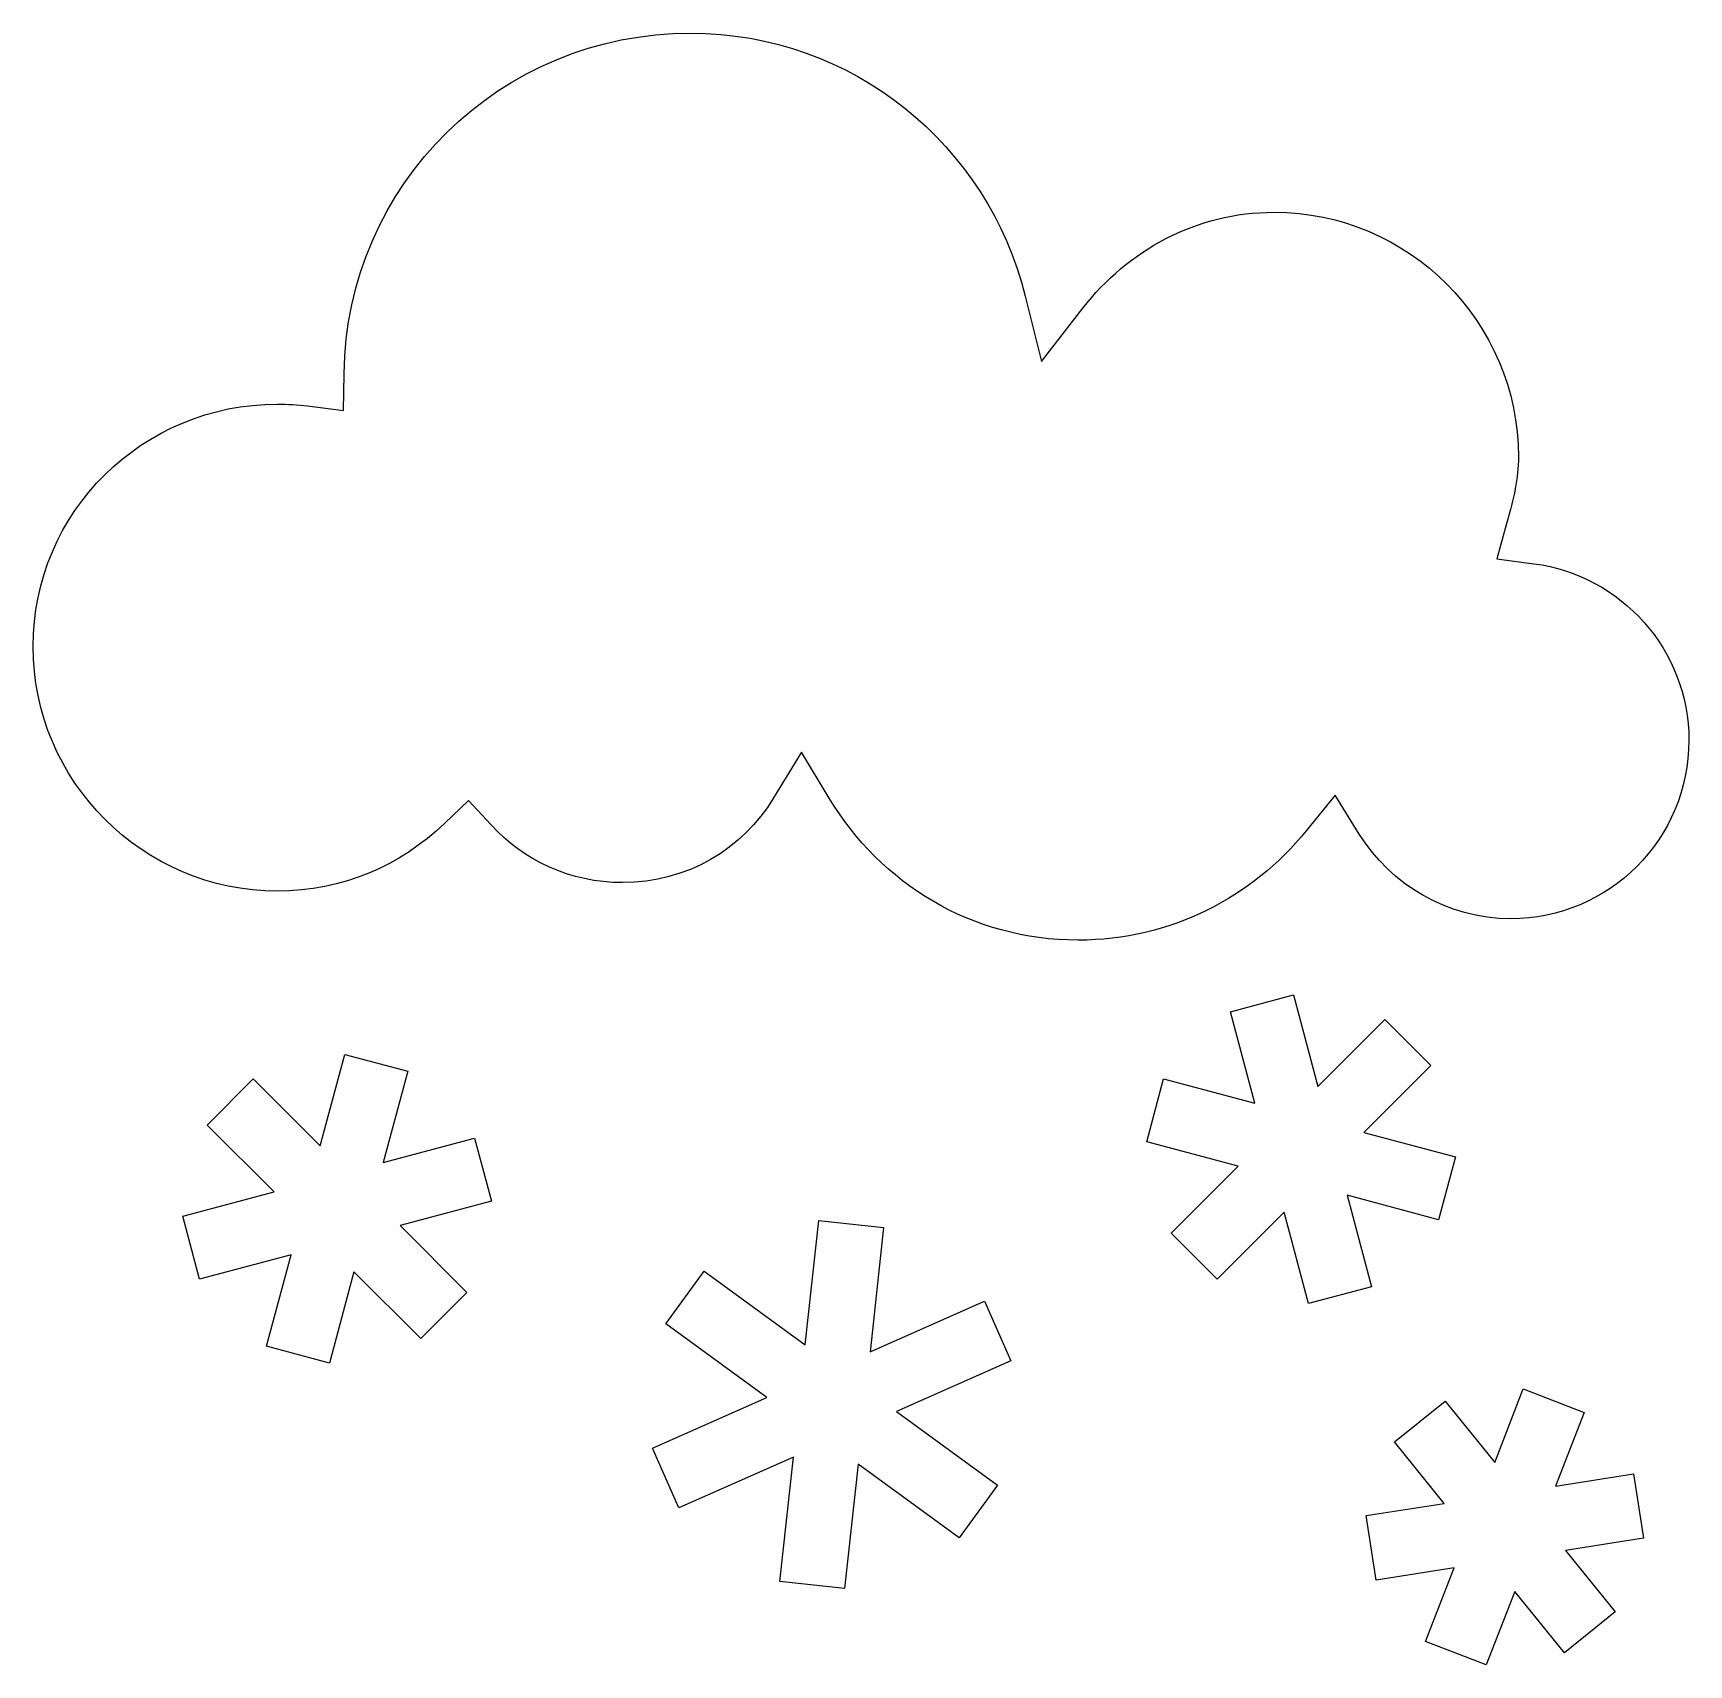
# Model space of a CAD drawing. Header units: centimetres. Extents: x -10 to 10.1, y -9.8 to 9.9.
import ezdxf

# ---------------------------------------------------------------- set-up
doc = ezdxf.new("R2010")
doc.units = ezdxf.units.CM
doc.header["$MEASUREMENT"] = 0
doc.layers.add('Layer 1', color=7, linetype='Continuous')

msp = doc.modelspace()

# ---------------------------------------------------------------- linework, layer by layer
at = {"layer": 'Layer 1'}
for points, knots in [([(-2.00694, 9.88965), (-4.30594, 9.88965), (-6.17162, 8.06083), (-6.19738, 5.76773), (-6.19738, 5.76773), (-6.19738, 5.76773), (-6.20261, 5.32497), (-6.20261, 5.32497), (-6.20261, 5.32497), (-6.20261, 5.32497), (-6.6401, 5.38038), (-6.6401, 5.38038), (-6.6401, 5.38038), (-6.75986, 5.39556), (-6.87692, 5.40273), (-7.00376, 5.40273), (-7.00376, 5.40273), (-8.63258, 5.40273), (-9.95813, 4.09856), (-9.95813, 2.47079), (-9.95813, 2.47079), (-9.95813, 0.84302), (-8.62891, -0.48755), (-7.00376, -0.48755), (-7.00376, -0.48755), (-6.21362, -0.48755), (-5.51464, -0.17833), (-4.98366, 0.33076), (-4.98366, 0.33076), (-4.98366, 0.33076), (-4.69241, 0.61012), (-4.69241, 0.61012), (-4.69241, 0.61012), (-4.69241, 0.61012), (-4.41967, 0.31225), (-4.41967, 0.31225), (-4.41967, 0.31225), (-4.02658, -0.11736), (-3.4617, -0.38479), (-2.83049, -0.38479), (-2.83049, -0.38479), (-2.04844, -0.38479), (-1.38185, 0.01935), (-1.00276, 0.63905), (-1.00276, 0.63905), (-1.00276, 0.63905), (-0.66415, 1.1925), (-0.66415, 1.1925), (-0.66415, 1.1925), (-0.66415, 1.1925), (-0.32942, 0.63647), (-0.32942, 0.63647), (-0.32942, 0.63647), (0.29382, -0.39846), (1.38892, -1.08061), (2.68163, -1.08061), (2.68163, -1.08061), (3.79626, -1.08061), (4.78847, -0.5627), (5.43967, 0.24245), (5.43967, 0.24245), (5.43967, 0.24245), (5.78756, 0.67341), (5.78756, 0.67341), (5.78756, 0.67341), (5.78756, 0.67341), (6.08012, 0.20294), (6.08012, 0.20294), (6.08012, 0.20294), (6.46111, -0.40765), (7.14081, -0.82229), (7.91046, -0.82229), (7.91046, -0.82229), (9.10183, -0.82229), (10.0663, 0.14268), (10.0663, 1.3362), (10.0663, 1.3362), (10.0663, 2.43257), (9.24613, 3.33285), (8.19236, 3.47226), (8.19236, 3.47226), (8.19236, 3.47226), (7.74175, 3.53155), (7.74175, 3.53155), (7.74175, 3.53155), (7.74175, 3.53155), (7.8656, 3.97035), (7.8656, 3.97035), (7.8656, 3.97035), (7.94538, 4.25119), (8.00534, 4.50824), (8.00534, 4.76496), (8.00534, 4.76496), (8.00534, 6.39273), (6.67608, 7.7233), (5.05093, 7.7233), (5.05093, 7.7233), (4.10654, 7.7233), (3.27718, 7.26156), (2.7357, 6.56107), (2.7357, 6.56107), (2.7357, 6.56107), (2.23757, 5.91801), (2.23757, 5.91801), (2.23757, 5.91801), (2.23757, 5.91801), (2.04124, 6.70739), (2.04124, 6.70739), (2.04124, 6.70739), (1.58836, 8.53103), (-0.04388, 9.88968), (-2.00689, 9.88968), (-2.00689, 9.88968), (-2.00689, 9.88968), (-2.00694, 9.88965), (-2.00694, 9.88965)], [0, 0, 0, 0, 0.03333333, 0.03333333, 0.03333333, 0.03333333, 0.06666667, 0.06666667, 0.06666667, 0.06666667, 0.1, 0.1, 0.1, 0.1, 0.13333333, 0.13333333, 0.13333333, 0.13333333, 0.16666667, 0.16666667, 0.16666667, 0.16666667, 0.2, 0.2, 0.2, 0.2, 0.23333333, 0.23333333, 0.23333333, 0.23333333, 0.26666667, 0.26666667, 0.26666667, 0.26666667, 0.3, 0.3, 0.3, 0.3, 0.33333333, 0.33333333, 0.33333333, 0.33333333, 0.36666667, 0.36666667, 0.36666667, 0.36666667, 0.4, 0.4, 0.4, 0.4, 0.43333333, 0.43333333, 0.43333333, 0.43333333, 0.46666667, 0.46666667, 0.46666667, 0.46666667, 0.5, 0.5, 0.5, 0.5, 0.53333333, 0.53333333, 0.53333333, 0.53333333, 0.56666667, 0.56666667, 0.56666667, 0.56666667, 0.6, 0.6, 0.6, 0.6, 0.63333333, 0.63333333, 0.63333333, 0.63333333, 0.66666667, 0.66666667, 0.66666667, 0.66666667, 0.7, 0.7, 0.7, 0.7, 0.73333333, 0.73333333, 0.73333333, 0.73333333, 0.76666667, 0.76666667, 0.76666667, 0.76666667, 0.8, 0.8, 0.8, 0.8, 0.83333333, 0.83333333, 0.83333333, 0.83333333, 0.86666667, 0.86666667, 0.86666667, 0.86666667, 0.9, 0.9, 0.9, 0.9, 0.93333333, 0.93333333, 0.93333333, 0.93333333, 1, 1, 1, 1]), ([(5.2828, -1.74335), (5.2828, -1.74335), (4.52251, -1.94761), (4.52251, -1.94761), (4.52251, -1.94761), (4.52251, -1.94761), (4.81895, -3.05317), (4.81895, -3.05317), (4.81895, -3.05317), (4.81895, -3.05317), (3.71343, -2.75673), (3.71343, -2.75673), (3.71343, -2.75673), (3.71343, -2.75673), (3.50917, -3.51837), (3.50917, -3.51837), (3.50917, -3.51837), (3.50917, -3.51837), (4.61469, -3.81481), (4.61469, -3.81481), (4.61469, -3.81481), (4.61469, -3.81481), (3.80561, -4.62393), (3.80561, -4.62393), (3.80561, -4.62393), (3.80561, -4.62393), (4.36172, -5.18004), (4.36172, -5.18004), (4.36172, -5.18004), (4.36172, -5.18004), (5.1708, -4.37092), (5.1708, -4.37092), (5.1708, -4.37092), (5.1708, -4.37092), (5.46724, -5.47656), (5.46724, -5.47656), (5.46724, -5.47656), (5.46724, -5.47656), (6.22896, -5.27226), (6.22896, -5.27226), (6.22896, -5.27226), (6.22896, -5.27226), (5.93239, -4.16674), (5.93239, -4.16674), (5.93239, -4.16674), (5.93239, -4.16674), (7.03803, -4.46318), (7.03803, -4.46318), (7.03803, -4.46318), (7.03803, -4.46318), (7.24225, -3.70289), (7.24225, -3.70289), (7.24225, -3.70289), (7.24225, -3.70289), (6.13661, -3.40636), (6.13661, -3.40636), (6.13661, -3.40636), (6.13661, -3.40636), (6.94581, -2.59733), (6.94581, -2.59733), (6.94581, -2.59733), (6.94581, -2.59733), (6.38835, -2.03987), (6.38835, -2.03987), (6.38835, -2.03987), (6.38835, -2.03987), (5.57923, -2.84899), (5.57923, -2.84899), (5.57923, -2.84899), (5.57923, -2.84899), (5.28279, -1.74343), (5.28279, -1.74343), (5.28279, -1.74343), (5.28279, -1.74343), (5.2828, -1.74335), (5.2828, -1.74335)], [0, 0, 0, 0, 0.05, 0.05, 0.05, 0.05, 0.1, 0.1, 0.1, 0.1, 0.15, 0.15, 0.15, 0.15, 0.2, 0.2, 0.2, 0.2, 0.25, 0.25, 0.25, 0.25, 0.3, 0.3, 0.3, 0.3, 0.35, 0.35, 0.35, 0.35, 0.4, 0.4, 0.4, 0.4, 0.45, 0.45, 0.45, 0.45, 0.5, 0.5, 0.5, 0.5, 0.55, 0.55, 0.55, 0.55, 0.6, 0.6, 0.6, 0.6, 0.65, 0.65, 0.65, 0.65, 0.7, 0.7, 0.7, 0.7, 0.75, 0.75, 0.75, 0.75, 0.8, 0.8, 0.8, 0.8, 0.85, 0.85, 0.85, 0.85, 0.9, 0.9, 0.9, 0.9, 1, 1, 1, 1]), ([(-6.18941, -2.46282), (-6.18941, -2.46282), (-6.48594, -3.56846), (-6.48594, -3.56846), (-6.48594, -3.56846), (-6.48594, -3.56846), (-7.29506, -2.75935), (-7.29506, -2.75935), (-7.29506, -2.75935), (-7.29506, -2.75935), (-7.85252, -3.31673), (-7.85252, -3.31673), (-7.85252, -3.31673), (-7.85252, -3.31673), (-7.04332, -4.12585), (-7.04332, -4.12585), (-7.04332, -4.12585), (-7.04332, -4.12585), (-8.14896, -4.42103), (-8.14896, -4.42103), (-8.14896, -4.42103), (-8.14896, -4.42103), (-7.9447, -5.18267), (-7.9447, -5.18267), (-7.9447, -5.18267), (-7.9447, -5.18267), (-6.83906, -4.88623), (-6.83906, -4.88623), (-6.83906, -4.88623), (-6.83906, -4.88623), (-7.13563, -5.99179), (-7.13563, -5.99179), (-7.13563, -5.99179), (-7.13563, -5.99179), (-6.37391, -6.19605), (-6.37391, -6.19605), (-6.37391, -6.19605), (-6.37391, -6.19605), (-6.07747, -5.09041), (-6.07747, -5.09041), (-6.07747, -5.09041), (-6.07747, -5.09041), (-5.26827, -5.89953), (-5.26827, -5.89953), (-5.26827, -5.89953), (-5.26827, -5.89953), (-4.71094, -5.34207), (-4.71094, -5.34207), (-4.71094, -5.34207), (-4.71094, -5.34207), (-5.51997, -4.53304), (-5.51997, -4.53304), (-5.51997, -4.53304), (-5.51997, -4.53304), (-4.41572, -4.2366), (-4.41572, -4.2366), (-4.41572, -4.2366), (-4.41572, -4.2366), (-4.61855, -3.47619), (-4.61855, -3.47619), (-4.61855, -3.47619), (-4.61855, -3.47619), (-5.72419, -3.77137), (-5.72419, -3.77137), (-5.72419, -3.77137), (-5.72419, -3.77137), (-5.42775, -2.66712), (-5.42775, -2.66712), (-5.42775, -2.66712), (-5.42775, -2.66712), (-6.1893, -2.46286), (-6.1893, -2.46286), (-6.1893, -2.46286), (-6.1893, -2.46286), (-6.18941, -2.46282), (-6.18941, -2.46282)], [0, 0, 0, 0, 0.05, 0.05, 0.05, 0.05, 0.1, 0.1, 0.1, 0.1, 0.15, 0.15, 0.15, 0.15, 0.2, 0.2, 0.2, 0.2, 0.25, 0.25, 0.25, 0.25, 0.3, 0.3, 0.3, 0.3, 0.35, 0.35, 0.35, 0.35, 0.4, 0.4, 0.4, 0.4, 0.45, 0.45, 0.45, 0.45, 0.5, 0.5, 0.5, 0.5, 0.55, 0.55, 0.55, 0.55, 0.6, 0.6, 0.6, 0.6, 0.65, 0.65, 0.65, 0.65, 0.7, 0.7, 0.7, 0.7, 0.75, 0.75, 0.75, 0.75, 0.8, 0.8, 0.8, 0.8, 0.85, 0.85, 0.85, 0.85, 0.9, 0.9, 0.9, 0.9, 1, 1, 1, 1]), ([(-0.45727, -4.47107), (-0.45727, -4.47107), (-0.61936, -5.97604), (-0.61936, -5.97604), (-0.61936, -5.97604), (-0.61936, -5.97604), (-1.84088, -5.08385), (-1.84088, -5.08385), (-1.84088, -5.08385), (-1.84088, -5.08385), (-2.30599, -5.72033), (-2.30599, -5.72033), (-2.30599, -5.72033), (-2.30599, -5.72033), (-1.08451, -6.61244), (-1.08451, -6.61244), (-1.08451, -6.61244), (-1.08451, -6.61244), (-2.46804, -7.22522), (-2.46804, -7.22522), (-2.46804, -7.22522), (-2.46804, -7.22522), (-2.14925, -7.94469), (-2.14925, -7.94469), (-2.14925, -7.94469), (-2.14925, -7.94469), (-0.76424, -7.33199), (-0.76424, -7.33199), (-0.76424, -7.33199), (-0.76424, -7.33199), (-0.92633, -8.83815), (-0.92633, -8.83815), (-0.92633, -8.83815), (-0.92633, -8.83815), (-0.14352, -8.92249), (-0.14352, -8.92249), (-0.14352, -8.92249), (-0.14352, -8.92249), (0.01857, -7.4176), (0.01857, -7.4176), (0.01857, -7.4176), (0.01857, -7.4176), (1.24144, -8.30971), (1.24144, -8.30971), (1.24144, -8.30971), (1.24144, -8.30971), (1.70529, -7.67327), (1.70529, -7.67327), (1.70529, -7.67327), (1.70529, -7.67327), (0.48242, -6.78108), (0.48242, -6.78108), (0.48242, -6.78108), (0.48242, -6.78108), (1.86734, -6.16838), (1.86734, -6.16838), (1.86734, -6.16838), (1.86734, -6.16838), (1.54855, -5.44756), (1.54855, -5.44756), (1.54855, -5.44756), (1.54855, -5.44756), (0.16485, -6.06026), (0.16485, -6.06026), (0.16485, -6.06026), (0.16485, -6.06026), (0.32694, -4.55541), (0.32694, -4.55541), (0.32694, -4.55541), (0.32694, -4.55541), (-0.45713, -4.47107), (-0.45713, -4.47107), (-0.45713, -4.47107), (-0.45713, -4.47107), (-0.45727, -4.47107), (-0.45727, -4.47107)], [0, 0, 0, 0, 0.05, 0.05, 0.05, 0.05, 0.1, 0.1, 0.1, 0.1, 0.15, 0.15, 0.15, 0.15, 0.2, 0.2, 0.2, 0.2, 0.25, 0.25, 0.25, 0.25, 0.3, 0.3, 0.3, 0.3, 0.35, 0.35, 0.35, 0.35, 0.4, 0.4, 0.4, 0.4, 0.45, 0.45, 0.45, 0.45, 0.5, 0.5, 0.5, 0.5, 0.55, 0.55, 0.55, 0.55, 0.6, 0.6, 0.6, 0.6, 0.65, 0.65, 0.65, 0.65, 0.7, 0.7, 0.7, 0.7, 0.75, 0.75, 0.75, 0.75, 0.8, 0.8, 0.8, 0.8, 0.85, 0.85, 0.85, 0.85, 0.9, 0.9, 0.9, 0.9, 1, 1, 1, 1]), ([(8.06332, -6.50837), (8.06332, -6.50837), (7.71796, -7.39917), (7.71796, -7.39917), (7.71796, -7.39917), (7.71796, -7.39917), (7.11977, -6.65592), (7.11977, -6.65592), (7.11977, -6.65592), (7.11977, -6.65592), (6.50568, -7.15013), (6.50568, -7.15013), (6.50568, -7.15013), (6.50568, -7.15013), (7.10531, -7.89326), (7.10531, -7.89326), (7.10531, -7.89326), (7.10531, -7.89326), (6.1618, -8.04085), (6.1618, -8.04085), (6.1618, -8.04085), (6.1618, -8.04085), (6.28303, -8.81969), (6.28303, -8.81969), (6.28303, -8.81969), (6.28303, -8.81969), (7.22654, -8.6721), (7.22654, -8.6721), (7.22654, -8.6721), (7.22654, -8.6721), (6.88262, -9.56286), (6.88262, -9.56286), (6.88262, -9.56286), (6.88262, -9.56286), (7.61655, -9.84623), (7.61655, -9.84623), (7.61655, -9.84623), (7.61655, -9.84623), (7.96047, -8.95674), (7.96047, -8.95674), (7.96047, -8.95674), (7.96047, -8.95674), (8.5601, -9.6999), (8.5601, -9.6999), (8.5601, -9.6999), (8.5601, -9.6999), (9.17419, -9.20582), (9.17419, -9.20582), (9.17419, -9.20582), (9.17419, -9.20582), (8.57456, -8.46261), (8.57456, -8.46261), (8.57456, -8.46261), (8.57456, -8.46261), (9.51811, -8.31502), (9.51811, -8.31502), (9.51811, -8.31502), (9.51811, -8.31502), (9.39683, -7.53618), (9.39683, -7.53618), (9.39683, -7.53618), (9.39683, -7.53618), (8.45332, -7.68377), (8.45332, -7.68377), (8.45332, -7.68377), (8.45332, -7.68377), (8.79851, -6.79301), (8.79851, -6.79301), (8.79851, -6.79301), (8.79851, -6.79301), (8.06323, -6.50838), (8.06323, -6.50838), (8.06323, -6.50838), (8.06323, -6.50838), (8.06332, -6.50837), (8.06332, -6.50837)], [0, 0, 0, 0, 0.05, 0.05, 0.05, 0.05, 0.1, 0.1, 0.1, 0.1, 0.15, 0.15, 0.15, 0.15, 0.2, 0.2, 0.2, 0.2, 0.25, 0.25, 0.25, 0.25, 0.3, 0.3, 0.3, 0.3, 0.35, 0.35, 0.35, 0.35, 0.4, 0.4, 0.4, 0.4, 0.45, 0.45, 0.45, 0.45, 0.5, 0.5, 0.5, 0.5, 0.55, 0.55, 0.55, 0.55, 0.6, 0.6, 0.6, 0.6, 0.65, 0.65, 0.65, 0.65, 0.7, 0.7, 0.7, 0.7, 0.75, 0.75, 0.75, 0.75, 0.8, 0.8, 0.8, 0.8, 0.85, 0.85, 0.85, 0.85, 0.9, 0.9, 0.9, 0.9, 1, 1, 1, 1])]:
    msp.add_open_spline(points, degree=3, knots=knots, dxfattribs=at)

doc.saveas('drawing.dxf')
